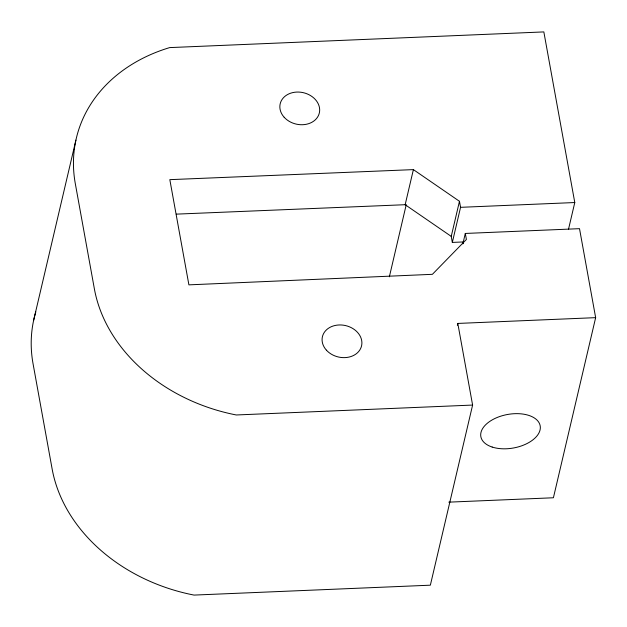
<?xml version="1.0" encoding="UTF-8"?>
<svg xmlns="http://www.w3.org/2000/svg" width="627" height="627" viewBox="0 0 627 627"><rect width="100%" height="100%" fill="white"/><g stroke="black" fill="none" stroke-linecap="round" stroke-linejoin="round"><path stroke-width="0.94" d="M33.654 320.264L75.898 140.15M463.455 241.944L452.333 242.414L451.236 236.379L405.16 204.708L413.389 169.619L169.823 179.651L188.899 284.854L432.395 274.32L466.394 239.467L465.297 233.448L579.513 228.667L595.65 317.654L553.406 497.767L448.799 502.149M389.359 276.797L406.241 204.661M451.236 236.379L459.466 201.291L413.389 169.619M452.333 242.414L460.563 207.325L459.466 201.291M462.906 243.597L463.345 241.701M462.851 243.879L465.297 233.448M457.357 325.335L457.804 323.43L595.65 317.654M457.804 323.43L472.609 405.066L430.357 585.187L194.056 595.086A168.31 134.946 13.2 0 1 52.127 468.933L33.051 363.731A168.24 134.891 13.2 0 1 35.817 311.885M568.517 229.223L574.779 202.537L543.844 31.914L169.69 47.597A168.24 134.891 13.2 0 0 75.303 183.609L94.371 288.82A168.31 134.946 13.2 0 0 236.301 414.972L472.609 405.066M176.265 214.136L405.16 204.708M460.563 207.325L574.779 202.537M284.188 117.273A20.103 16.114 13.2 0 0 318.297 115.846A20.103 16.114 13.2 0 0 296.806 92.067A20.103 16.114 13.2 0 0 284.188 117.273M326.416 350.172A20.103 16.114 13.2 0 0 360.525 348.737A20.103 16.114 13.2 0 0 339.035 324.966A20.103 16.114 13.2 0 0 326.416 350.172M492.179 447.051A30.151 17.015 -10.3 0 0 540.051 429.997A30.151 17.015 -10.3 0 0 499.304 416.665A30.151 17.015 -10.3 0 0 492.179 447.051"/></g></svg>
